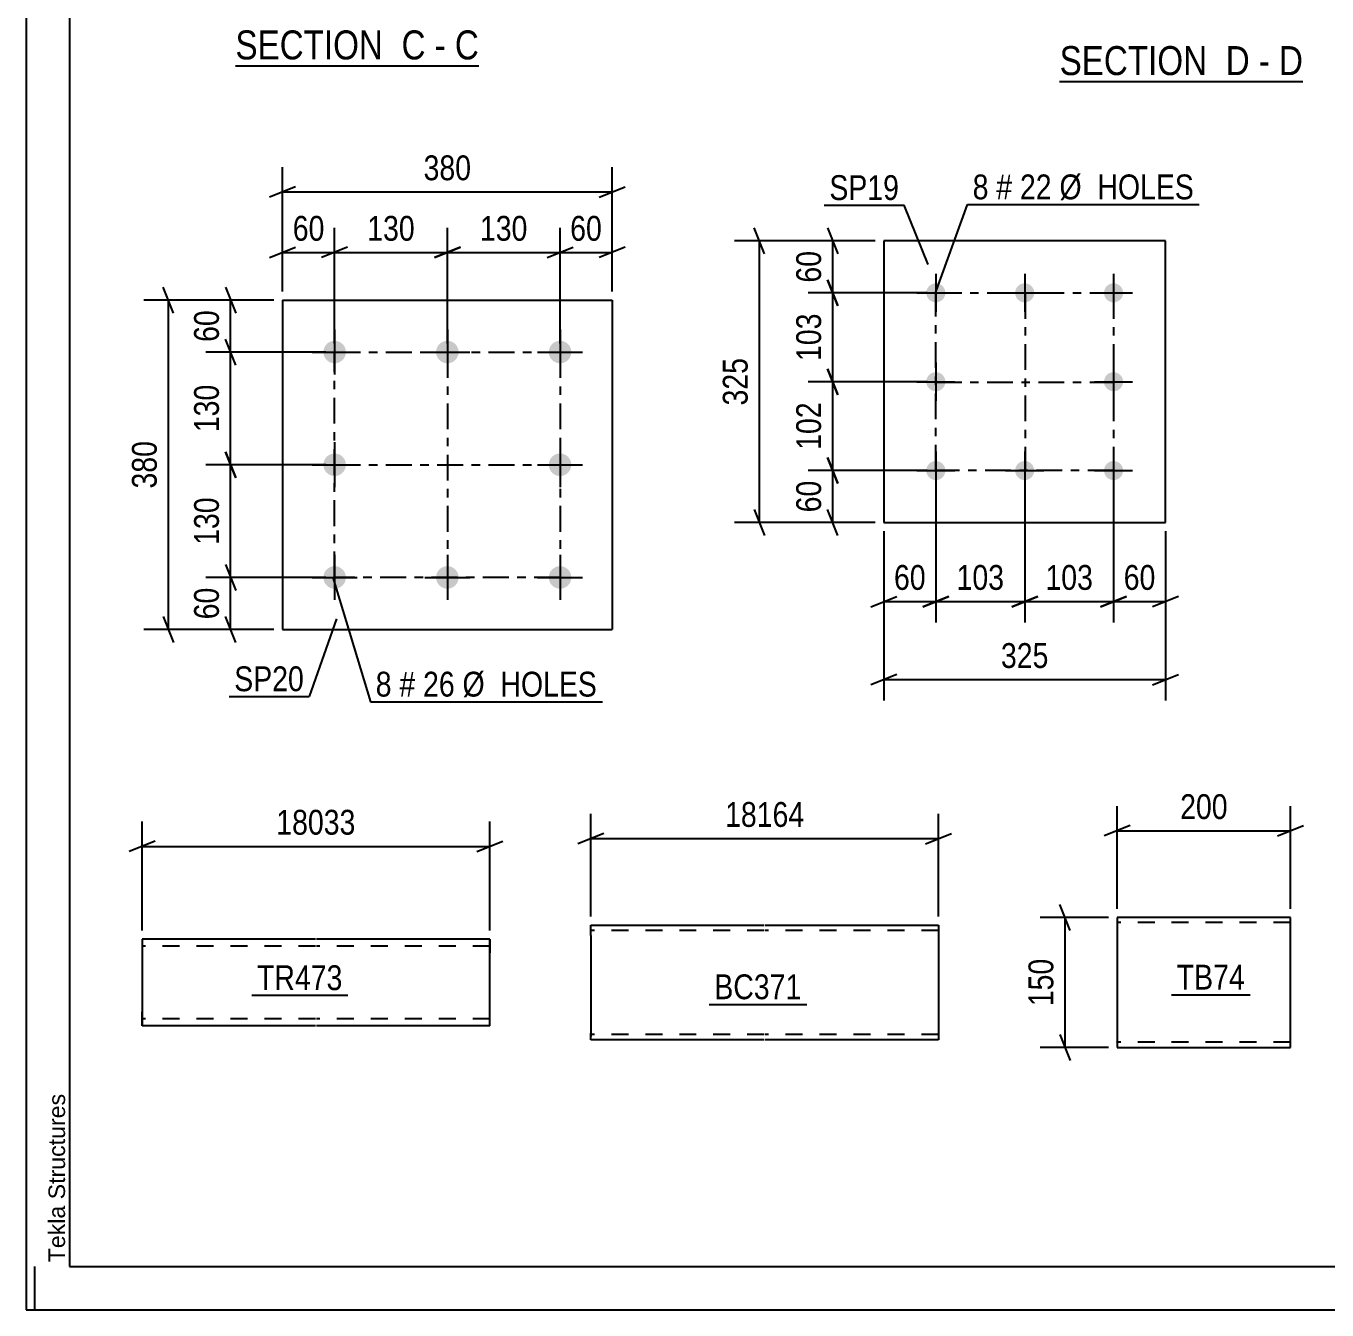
# Model space of a CAD drawing. Header units: millimetres. Extents: x 0 to 841, y 0 to 594.
# Drawn here: x 0 to 150.1, y 0 to 148.1 of the extents above; entities that cross this region are included whole.
import ezdxf

# ---------------------------------------------------------------- set-up
doc = ezdxf.new("R2010")
doc.units = ezdxf.units.MM
doc.linetypes.add('DXK_LINE_DOT2', pattern=[3.9198, 1.9599, -1.9599])
doc.linetypes.add('DXK_LINE_DOT3', pattern=[5.9187, 2.979, -0.9799, 0.9799, -0.9799])
doc.styles.add('Arial', font='ARIAL.TTF', dxfattribs={"height": 0.2})
doc.styles.add('Arial Narrow', font='ARIALN.TTF', dxfattribs={"height": 0.2})

# ---------------------------------------------------------------- blocks, each defined once
blk = doc.blocks.new('Unknown-318885092-1133')
at = {"color": 5, "linetype": 'Continuous'}
for p, q in [((0, 594), (0, 0)), ((5, 589), (5, 5)), ((1, 0), (1, 5)), ((5, 5), (836, 5)), ((0, 0), (841, 0))]:
    blk.add_line(p, q, dxfattribs=at)
at = {"color": 174, "linetype": 'Continuous', "style": 'Arial'}
blk.add_text('Tekla Structures', height=1.9102, rotation=90, dxfattribs=at).set_placement((4.5, 5.5))
blk = doc.blocks.new('Unknown-318885092-13 - 6899')
at = {"color": 6, "linetype": 'Continuous'}
blk.add_line((24.16, 143.51), (52.23, 143.51), dxfattribs=at)
at = {"color": 0, "linetype": 'Continuous'}
for points in [[(42.27, 144.26), (42.27, 147.76), (24.16, 147.76), (24.16, 144.26)], [(46.09, 144.26), (46.09, 147.76), (43.32, 147.76), (43.32, 144.26)], [(48.42, 144.26), (48.42, 147.76), (47.14, 147.76), (47.14, 144.26)], [(52.23, 144.26), (52.23, 147.76), (49.47, 147.76), (49.47, 144.26)]]:
    blk.add_wipeout(points, dxfattribs=at)
at = {"color": 7, "linetype": 'Continuous', "style": 'Arial Narrow'}
for s, p in [('SECTION ', (24.16, 144.26)), ('C', (43.32, 144.26)), ('C', (49.47, 144.26)), ('-', (47.14, 144.26))]:
    blk.add_text(s, height=3.34, dxfattribs=at).set_placement(p)
blk = doc.blocks.new('Unknown-318885092-14 - 1571')
at = {"color": 6, "linetype": 'Continuous'}
blk.add_line((119.23, 141.7), (147.3, 141.7), dxfattribs=at)
at = {"color": 0, "linetype": 'Continuous'}
for points in [[(137.34, 142.45), (137.34, 145.95), (119.23, 145.95), (119.23, 142.45)], [(141.16, 142.45), (141.16, 145.95), (138.39, 145.95), (138.39, 142.45)], [(143.48, 142.45), (143.48, 145.95), (142.21, 145.95), (142.21, 142.45)], [(147.3, 142.45), (147.3, 145.95), (144.53, 145.95), (144.53, 142.45)]]:
    blk.add_wipeout(points, dxfattribs=at)
at = {"color": 7, "linetype": 'Continuous', "style": 'Arial Narrow'}
for s, p in [('SECTION ', (119.23, 142.45)), ('D', (138.39, 142.45)), ('D', (144.53, 142.45)), ('-', (142.21, 142.45))]:
    blk.add_text(s, height=3.34, dxfattribs=at).set_placement(p)
blk = doc.blocks.new('Bolt-318885092-6445 - 6411')
at = {"linetype": 'Continuous'}
for points in [[(104.95, 118.43, -1), (104.95, 116.23, -1)], [(115.2, 118.43, -1), (115.2, 116.23, -1)], [(125.45, 118.43, -1), (125.45, 116.23, -1)], [(104.95, 108.18, -1), (104.95, 105.98, -1)], [(125.45, 108.18, -1), (125.45, 105.98, -1)], [(104.95, 97.93, -1), (104.95, 95.73, -1)], [(115.2, 97.93, -1), (115.2, 95.73, -1)], [(125.45, 97.93, -1), (125.45, 95.73, -1)]]:
    blk.add_hatch(color=1, dxfattribs=at).paths.add_polyline_path(points)
at = {"color": 1, "linetype": 'Continuous'}
for p, q in [((104.95, 119.53), (104.95, 115.13)), ((115.2, 119.53), (115.2, 115.13)), ((125.45, 119.53), (125.45, 115.13)), ((102.75, 117.33), (107.15, 117.33)), ((113, 117.33), (117.4, 117.33)), ((123.25, 117.33), (127.65, 117.33)), ((104.95, 109.28), (104.95, 104.88)), ((125.45, 109.28), (125.45, 104.88)), ((102.75, 107.08), (107.15, 107.08)), ((123.25, 107.08), (127.65, 107.08)), ((104.95, 99.03), (104.95, 94.63)), ((115.2, 99.03), (115.2, 94.63)), ((125.45, 99.03), (125.45, 94.63)), ((102.75, 96.83), (107.15, 96.83)), ((113, 96.83), (117.4, 96.83)), ((123.25, 96.83), (127.65, 96.83))]:
    blk.add_line(p, q, dxfattribs=at)
blk = doc.blocks.new('Part-318885092-6450 - 6411')
at = {"color": 2, "linetype": 'Continuous'}
for p, q in [((98.95, 123.33), (98.95, 90.83)), ((131.45, 123.33), (98.95, 123.33)), ((131.45, 90.83), (131.45, 123.33)), ((98.95, 90.83), (131.45, 90.83))]:
    blk.add_line(p, q, dxfattribs=at)
blk = doc.blocks.new('Part-318885092-6588 - 6584')
at = {"color": 2, "linetype": 'Continuous'}
for p, q in [((145.87, 45.28), (125.87, 45.28)), ((125.87, 45.28), (125.87, 30.38)), ((145.87, 31.48), (145.87, 45.28)), ((125.87, 30.38), (125.87, 30.28)), ((125.87, 30.28), (145.87, 30.28)), ((145.87, 30.28), (145.87, 31.48))]:
    blk.add_line(p, q, dxfattribs=at)
at = {"color": 7, "linetype": 'DXK_LINE_DOT2'}
for p, q in [((145.87, 44.68), (125.87, 44.68)), ((125.87, 30.88), (125.87, 30.93)), ((145.87, 30.88), (125.87, 30.88)), ((145.87, 30.93), (145.87, 31.25)), ((145.87, 30.88), (145.87, 30.93))]:
    blk.add_line(p, q, dxfattribs=at)
blk = doc.blocks.new('Part-318885092-6656 - 6617')
at = {"color": 2, "linetype": 'Continuous'}
for p, q in [((29.6, 116.5), (29.6, 78.5)), ((29.6, 116.5), (67.6, 116.5)), ((67.6, 116.5), (67.6, 78.5)), ((29.6, 78.5), (67.6, 78.5))]:
    blk.add_line(p, q, dxfattribs=at)
blk = doc.blocks.new('Bolt-318885092-6651 - 6617')
at = {"linetype": 'Continuous'}
for points in [[(35.6, 111.8, -1), (35.6, 109.2, -1)], [(48.6, 111.8, -1), (48.6, 109.2, -1)], [(61.6, 111.8, -1), (61.6, 109.2, -1)], [(35.6, 98.8, -1), (35.6, 96.2, -1)], [(61.6, 98.8, -1), (61.6, 96.2, -1)], [(35.6, 85.8, -1), (35.6, 83.2, -1)], [(48.6, 85.8, -1), (48.6, 83.2, -1)], [(61.6, 85.8, -1), (61.6, 83.2, -1)]]:
    blk.add_hatch(color=1, dxfattribs=at).paths.add_polyline_path(points)
at = {"color": 1, "linetype": 'Continuous'}
for p, q in [((35.6, 113.1), (35.6, 107.9)), ((48.6, 113.1), (48.6, 107.9)), ((61.6, 113.1), (61.6, 107.9)), ((33, 110.5), (38.2, 110.5)), ((46, 110.5), (51.2, 110.5)), ((59, 110.5), (64.2, 110.5)), ((35.6, 100.1), (35.6, 94.9)), ((61.6, 100.1), (61.6, 94.9)), ((33, 97.5), (38.2, 97.5)), ((59, 97.5), (64.2, 97.5)), ((35.6, 87.1), (35.6, 81.9)), ((48.6, 87.1), (48.6, 81.9)), ((61.6, 87.1), (61.6, 81.9)), ((33, 84.5), (38.2, 84.5)), ((46, 84.5), (51.2, 84.5)), ((59, 84.5), (64.2, 84.5))]:
    blk.add_line(p, q, dxfattribs=at)
blk = doc.blocks.new('Part-318885092-6881 - 6876')
at = {"color": 2, "linetype": 'Continuous'}
for p, q in [((65.16, 43.18), (65.16, 44.38)), ((65.16, 44.38), (85.16, 44.38)), ((85.26, 44.38), (105.26, 44.38)), ((105.26, 44.38), (105.26, 44.29)), ((105.26, 44.29), (105.26, 43.18)), ((65.16, 43.18), (65.16, 31.92)), ((105.26, 43.18), (105.26, 31.18)), ((65.16, 31.28), (65.16, 31.92)), ((65.16, 31.18), (65.16, 31.28)), ((85.16, 31.18), (65.16, 31.18)), ((105.26, 31.18), (85.26, 31.18))]:
    blk.add_line(p, q, dxfattribs=at)
at = {"color": 7, "linetype": 'DXK_LINE_DOT2'}
for p, q in [((85.16, 43.78), (65.16, 43.78)), ((105.26, 43.78), (85.26, 43.78)), ((105.26, 44.03), (105.26, 43.18)), ((65.16, 31.92), (65.16, 31.54)), ((65.16, 31.78), (65.16, 31.83)), ((85.16, 31.78), (65.16, 31.78)), ((105.26, 31.78), (85.26, 31.78)), ((105.26, 31.83), (105.26, 31.92)), ((105.26, 31.78), (105.26, 31.83)), ((105.26, 31.78), (105.26, 31.83))]:
    blk.add_line(p, q, dxfattribs=at)
blk = doc.blocks.new('Part-318885092-2173 - 2169')
at = {"color": 2, "linetype": 'Continuous'}
for p, q in [((13.39, 42.78), (13.39, 41.18)), ((33.39, 42.78), (13.39, 42.78)), ((53.49, 42.78), (33.49, 42.78)), ((53.49, 42.78), (53.49, 41.18)), ((13.39, 41.18), (13.39, 34.38)), ((53.49, 32.78), (53.49, 41.18)), ((13.39, 32.78), (13.39, 34.38)), ((33.39, 32.78), (13.39, 32.78)), ((53.49, 32.78), (33.49, 32.78))]:
    blk.add_line(p, q, dxfattribs=at)
at = {"color": 7, "linetype": 'DXK_LINE_DOT2'}
for p, q in [((13.39, 42.66), (13.39, 32.91)), ((53.49, 41.18), (53.49, 42.66)), ((33.39, 41.98), (13.39, 41.98)), ((53.49, 41.98), (33.49, 41.98)), ((13.39, 33.82), (13.39, 34.08)), ((13.39, 33.58), (13.39, 33.82)), ((13.39, 33.65), (13.39, 33.58)), ((33.39, 33.58), (13.39, 33.58)), ((53.49, 33.58), (33.49, 33.58)), ((53.49, 33.58), (53.49, 33.65))]:
    blk.add_line(p, q, dxfattribs=at)
blk = doc.blocks.new('Rectangle-318885092-6537 - 6411')
at = {"color": 1, "linetype": 'DXK_LINE_DOT3'}
blk.add_lwpolyline([(104.95, 117.33), (125.45, 117.33), (125.45, 96.83), (104.95, 96.83), (104.95, 117.33)], close=True, dxfattribs=at)
blk = doc.blocks.new('Rectangle-318885092-6743 - 6617')
at = {"color": 1, "linetype": 'DXK_LINE_DOT3'}
blk.add_lwpolyline([(35.6, 110.5), (61.6, 110.5), (61.6, 84.5), (35.6, 84.5), (35.6, 110.5)], close=True, dxfattribs=at)
blk = doc.blocks.new('Line-318885092-6523 - 6411')
at = {"color": 1, "linetype": 'DXK_LINE_DOT3'}
blk.add_line((115.25, 117.33), (115.25, 96.83), dxfattribs=at)
blk = doc.blocks.new('Line-318885092-6729 - 6617')
at = {"color": 1, "linetype": 'DXK_LINE_DOT3'}
blk.add_line((48.6, 110.5), (48.6, 84.5), dxfattribs=at)
blk = doc.blocks.new('Line-318885092-6530 - 6411')
at = {"color": 1, "linetype": 'DXK_LINE_DOT3'}
blk.add_line((104.95, 107.03), (125.45, 107.03), dxfattribs=at)
blk = doc.blocks.new('Line-318885092-6736 - 6617')
at = {"color": 1, "linetype": 'DXK_LINE_DOT3'}
blk.add_line((35.6, 97.5), (61.6, 97.5), dxfattribs=at)
blk = doc.blocks.new('StraightDimension-318885092-6463 - 6411')
at = {"color": 7, "linetype": 'Continuous'}
for p, q in [((104.95, 95.83), (104.95, 79.32)), ((98.95, 89.83), (98.95, 79.32)), ((97.45, 81.12), (100.45, 82.32)), ((98.95, 81.72), (104.95, 81.72)), ((106.45, 82.32), (103.45, 81.12))]:
    blk.add_line(p, q, dxfattribs=at)
at = {"color": 0}
blk.add_wipeout([(104.38, 82.47), (104.38, 86.67), (99.52, 86.67), (99.52, 82.47)], dxfattribs=at)
at = {"color": 3, "style": 'Arial Narrow'}
blk.add_text('60', height=2.863, dxfattribs=at).set_placement((100.12, 83.07))
blk = doc.blocks.new('StraightDimension-318885092-6473 - 6411')
at = {"color": 7, "linetype": 'Continuous'}
for p, q in [((125.45, 95.83), (125.45, 79.32)), ((131.45, 89.83), (131.45, 79.32)), ((123.95, 81.12), (126.95, 82.32)), ((125.45, 81.72), (131.45, 81.72)), ((132.95, 82.32), (129.95, 81.12))]:
    blk.add_line(p, q, dxfattribs=at)
at = {"color": 0}
blk.add_wipeout([(130.88, 82.47), (130.88, 86.67), (126.02, 86.67), (126.02, 82.47)], dxfattribs=at)
at = {"color": 3, "style": 'Arial Narrow'}
blk.add_text('60', height=2.863, dxfattribs=at).set_placement((126.62, 83.07))
blk = doc.blocks.new('StraightDimension-318885092-9915 - 6411')
at = {"color": 7, "linetype": 'Continuous'}
for p, q in [((92.46, 108.58), (93.66, 105.58)), ((103.95, 107.08), (90.21, 107.08)), ((93.06, 96.83), (93.06, 107.08)), ((93.66, 95.33), (92.46, 98.33)), ((103.95, 96.83), (90.21, 96.83))]:
    blk.add_line(p, q, dxfattribs=at)
at = {"color": 0}
blk.add_wipeout([(92.31, 105.3), (88.11, 105.3), (88.11, 98.62), (92.31, 98.62)], dxfattribs=at)
at = {"color": 3, "style": 'Arial Narrow'}
blk.add_text('102', height=2.863, rotation=90.0002, dxfattribs=at).set_placement((91.71, 99.22))
blk = doc.blocks.new('StraightDimension-318885092-6452 - 6411')
at = {"color": 7, "linetype": 'Continuous'}
for p, q in [((85.19, 121.83), (83.99, 124.83)), ((97.95, 123.33), (81.74, 123.33)), ((84.59, 90.83), (84.59, 123.33)), ((83.99, 92.33), (85.19, 89.33)), ((97.95, 90.83), (81.74, 90.83))]:
    blk.add_line(p, q, dxfattribs=at)
at = {"color": 0}
blk.add_wipeout([(83.84, 110.43), (79.64, 110.43), (79.64, 103.74), (83.84, 103.74)], dxfattribs=at)
at = {"color": 3, "style": 'Arial Narrow'}
blk.add_text('325', height=2.863, rotation=90.0002, dxfattribs=at).set_placement((83.24, 104.34))
blk = doc.blocks.new('StraightDimension-318885092-6488 - 6411')
at = {"color": 7, "linetype": 'Continuous'}
for p, q in [((98.95, 89.83), (98.95, 70.31)), ((131.45, 89.83), (131.45, 70.31)), ((100.45, 73.31), (97.45, 72.11)), ((98.95, 72.71), (131.45, 72.71)), ((129.95, 72.11), (132.95, 73.31))]:
    blk.add_line(p, q, dxfattribs=at)
at = {"color": 0}
blk.add_wipeout([(118.54, 73.46), (118.54, 77.66), (111.86, 77.66), (111.86, 73.46)], dxfattribs=at)
at = {"color": 3, "style": 'Arial Narrow'}
blk.add_text('325', height=2.863, dxfattribs=at).set_placement((112.46, 74.06))
blk = doc.blocks.new('StraightDimension-318885092-6503 - 6411')
at = {"color": 7, "linetype": 'Continuous'}
for p, q in [((92.46, 98.33), (93.66, 95.33)), ((103.95, 96.83), (90.21, 96.83)), ((93.06, 90.83), (93.06, 96.83)), ((93.66, 89.33), (92.46, 92.33)), ((97.95, 90.83), (90.21, 90.83))]:
    blk.add_line(p, q, dxfattribs=at)
at = {"color": 0}
blk.add_wipeout([(92.31, 96.26), (88.11, 96.26), (88.11, 91.41), (92.31, 91.41)], dxfattribs=at)
at = {"color": 3, "style": 'Arial Narrow'}
blk.add_text('60', height=2.863, rotation=90.0002, dxfattribs=at).set_placement((91.71, 92.01))
blk = doc.blocks.new('StraightDimension-318885092-6513 - 6411')
at = {"color": 7, "linetype": 'Continuous'}
for p, q in [((92.46, 124.83), (93.66, 121.83)), ((97.95, 123.33), (90.21, 123.33)), ((93.06, 117.33), (93.06, 123.33)), ((93.66, 115.83), (92.46, 118.83)), ((103.95, 117.33), (90.21, 117.33))]:
    blk.add_line(p, q, dxfattribs=at)
at = {"color": 0}
blk.add_wipeout([(92.31, 122.76), (88.11, 122.76), (88.11, 117.91), (92.31, 117.91)], dxfattribs=at)
at = {"color": 3, "style": 'Arial Narrow'}
blk.add_text('60', height=2.863, rotation=90.0002, dxfattribs=at).set_placement((91.71, 118.51))
blk = doc.blocks.new('StraightDimension-318885092-9893 - 6411')
at = {"color": 7, "linetype": 'Continuous'}
for p, q in [((104.95, 95.83), (104.95, 79.32)), ((115.2, 95.83), (115.2, 79.32)), ((103.45, 81.12), (106.45, 82.32)), ((104.95, 81.72), (115.2, 81.72)), ((116.7, 82.32), (113.7, 81.12))]:
    blk.add_line(p, q, dxfattribs=at)
at = {"color": 0}
blk.add_wipeout([(113.42, 82.47), (113.42, 86.67), (106.74, 86.67), (106.74, 82.47)], dxfattribs=at)
at = {"color": 3, "style": 'Arial Narrow'}
blk.add_text('103', height=2.863, dxfattribs=at).set_placement((107.34, 83.07))
blk = doc.blocks.new('StraightDimension-318885092-9895 - 6411')
at = {"color": 7, "linetype": 'Continuous'}
for p, q in [((115.2, 95.83), (115.2, 79.32)), ((125.45, 95.83), (125.45, 79.32)), ((113.7, 81.12), (116.7, 82.32)), ((115.2, 81.72), (125.45, 81.72)), ((126.95, 82.32), (123.95, 81.12))]:
    blk.add_line(p, q, dxfattribs=at)
at = {"color": 0}
blk.add_wipeout([(123.67, 82.47), (123.67, 86.67), (116.99, 86.67), (116.99, 82.47)], dxfattribs=at)
at = {"color": 3, "style": 'Arial Narrow'}
blk.add_text('103', height=2.863, dxfattribs=at).set_placement((117.59, 83.07))
blk = doc.blocks.new('StraightDimension-318885092-9917 - 6411')
at = {"color": 7, "linetype": 'Continuous'}
for p, q in [((92.46, 118.83), (93.66, 115.83)), ((103.95, 117.33), (90.21, 117.33)), ((93.06, 107.08), (93.06, 117.33)), ((93.66, 105.58), (92.46, 108.58)), ((103.95, 107.08), (90.21, 107.08))]:
    blk.add_line(p, q, dxfattribs=at)
at = {"color": 0}
blk.add_wipeout([(92.31, 115.55), (88.11, 115.55), (88.11, 108.87), (92.31, 108.87)], dxfattribs=at)
at = {"color": 3, "style": 'Arial Narrow'}
blk.add_text('103', height=2.863, rotation=90.0002, dxfattribs=at).set_placement((91.71, 109.47))
blk = doc.blocks.new('StraightDimension-318885092-6591 - 6584')
at = {"color": 7, "linetype": 'Continuous'}
for p, q in [((120.45, 43.78), (119.25, 46.78)), ((124.87, 45.28), (117, 45.28)), ((119.85, 30.28), (119.85, 45.28)), ((119.25, 31.78), (120.45, 28.78)), ((124.87, 30.28), (117, 30.28))]:
    blk.add_line(p, q, dxfattribs=at)
at = {"color": 0}
blk.add_wipeout([(119.1, 41.13), (114.9, 41.13), (114.9, 34.44), (119.1, 34.44)], dxfattribs=at)
at = {"color": 3, "style": 'Arial Narrow'}
blk.add_text('150', height=2.863, rotation=90.0002, dxfattribs=at).set_placement((118.5, 35.04))
blk = doc.blocks.new('StraightDimension-318885092-6602 - 6584')
at = {"color": 7, "linetype": 'Continuous'}
for p, q in [((125.87, 46.28), (125.87, 58.13)), ((145.87, 46.28), (145.87, 58.13)), ((127.37, 55.88), (124.37, 54.68)), ((144.37, 54.68), (147.37, 55.88)), ((125.87, 55.28), (145.87, 55.28))]:
    blk.add_line(p, q, dxfattribs=at)
at = {"color": 0}
blk.add_wipeout([(139.21, 56.03), (139.21, 60.23), (132.53, 60.23), (132.53, 56.03)], dxfattribs=at)
at = {"color": 3, "style": 'Arial Narrow'}
blk.add_text('200', height=2.863, dxfattribs=at).set_placement((133.13, 56.63))
blk = doc.blocks.new('StraightDimension-318885092-6658 - 6617')
at = {"color": 7, "linetype": 'Continuous'}
for p, q in [((29.6, 117.5), (29.6, 131.82)), ((67.6, 117.5), (67.6, 131.82)), ((31.1, 129.57), (28.1, 128.37)), ((66.1, 128.37), (69.1, 129.57)), ((29.6, 128.97), (67.6, 128.97))]:
    blk.add_line(p, q, dxfattribs=at)
at = {"color": 0}
blk.add_wipeout([(51.94, 129.72), (51.94, 133.92), (45.26, 133.92), (45.26, 129.72)], dxfattribs=at)
at = {"color": 3, "style": 'Arial Narrow'}
blk.add_text('380', height=2.863, dxfattribs=at).set_placement((45.86, 130.32))
blk = doc.blocks.new('StraightDimension-318885092-6669 - 6617')
at = {"color": 7, "linetype": 'Continuous'}
for p, q in [((61.6, 111.5), (61.6, 124.84)), ((67.6, 117.5), (67.6, 124.84)), ((60.1, 121.39), (63.1, 122.59)), ((61.6, 121.99), (67.6, 121.99)), ((69.1, 122.59), (66.1, 121.39))]:
    blk.add_line(p, q, dxfattribs=at)
at = {"color": 0}
blk.add_wipeout([(67.03, 122.74), (67.03, 126.94), (62.17, 126.94), (62.17, 122.74)], dxfattribs=at)
at = {"color": 3, "style": 'Arial Narrow'}
blk.add_text('60', height=2.863, dxfattribs=at).set_placement((62.77, 123.34))
blk = doc.blocks.new('StraightDimension-318885092-6679 - 6617')
at = {"color": 7, "linetype": 'Continuous'}
for p, q in [((29.6, 117.5), (29.6, 124.84)), ((35.6, 111.5), (35.6, 124.84)), ((28.1, 121.39), (31.1, 122.59)), ((29.6, 121.99), (35.6, 121.99)), ((37.1, 122.59), (34.1, 121.39))]:
    blk.add_line(p, q, dxfattribs=at)
at = {"color": 0}
blk.add_wipeout([(35.03, 122.74), (35.03, 126.94), (30.17, 126.94), (30.17, 122.74)], dxfattribs=at)
at = {"color": 3, "style": 'Arial Narrow'}
blk.add_text('60', height=2.863, dxfattribs=at).set_placement((30.77, 123.34))
blk = doc.blocks.new('StraightDimension-318885092-6694 - 6617')
at = {"color": 7, "linetype": 'Continuous'}
for p, q in [((17.03, 115), (15.83, 118)), ((28.6, 116.5), (13.58, 116.5)), ((16.43, 78.5), (16.43, 116.5)), ((15.83, 80), (17.03, 77)), ((28.6, 78.5), (13.58, 78.5))]:
    blk.add_line(p, q, dxfattribs=at)
at = {"color": 0}
blk.add_wipeout([(15.68, 100.84), (11.48, 100.84), (11.48, 94.16), (15.68, 94.16)], dxfattribs=at)
at = {"color": 3, "style": 'Arial Narrow'}
blk.add_text('380', height=2.863, rotation=90.0002, dxfattribs=at).set_placement((15.08, 94.76))
blk = doc.blocks.new('StraightDimension-318885092-6705 - 6617')
at = {"color": 7, "linetype": 'Continuous'}
for p, q in [((23, 118), (24.2, 115)), ((28.6, 116.5), (20.75, 116.5)), ((23.6, 110.5), (23.6, 116.5)), ((24.2, 109), (23, 112)), ((34.6, 110.5), (20.75, 110.5))]:
    blk.add_line(p, q, dxfattribs=at)
at = {"color": 0}
blk.add_wipeout([(22.85, 115.93), (18.65, 115.93), (18.65, 111.07), (22.85, 111.07)], dxfattribs=at)
at = {"color": 3, "style": 'Arial Narrow'}
blk.add_text('60', height=2.863, rotation=90.0002, dxfattribs=at).set_placement((22.25, 111.67))
blk = doc.blocks.new('StraightDimension-318885092-6715 - 6617')
at = {"color": 7, "linetype": 'Continuous'}
for p, q in [((23, 86), (24.2, 83)), ((34.6, 84.5), (20.75, 84.5)), ((23.6, 78.5), (23.6, 84.5)), ((24.2, 77), (23, 80)), ((28.6, 78.5), (20.75, 78.5))]:
    blk.add_line(p, q, dxfattribs=at)
at = {"color": 0}
blk.add_wipeout([(22.85, 83.93), (18.65, 83.93), (18.65, 79.07), (22.85, 79.07)], dxfattribs=at)
at = {"color": 3, "style": 'Arial Narrow'}
blk.add_text('60', height=2.863, rotation=90.0002, dxfattribs=at).set_placement((22.25, 79.67))
blk = doc.blocks.new('StraightDimension-318885092-9849 - 6617')
at = {"color": 7, "linetype": 'Continuous'}
for p, q in [((35.6, 111.5), (35.6, 124.84)), ((48.6, 111.5), (48.6, 124.84)), ((37.1, 122.59), (34.1, 121.39)), ((35.6, 121.99), (48.6, 121.99)), ((47.1, 121.39), (50.1, 122.59))]:
    blk.add_line(p, q, dxfattribs=at)
at = {"color": 0}
blk.add_wipeout([(45.44, 122.74), (45.44, 126.94), (38.76, 126.94), (38.76, 122.74)], dxfattribs=at)
at = {"color": 3, "style": 'Arial Narrow'}
blk.add_text('130', height=2.863, dxfattribs=at).set_placement((39.36, 123.34))
blk = doc.blocks.new('StraightDimension-318885092-9851 - 6617')
at = {"color": 7, "linetype": 'Continuous'}
for p, q in [((48.6, 111.5), (48.6, 124.84)), ((61.6, 111.5), (61.6, 124.84)), ((50.1, 122.59), (47.1, 121.39)), ((48.6, 121.99), (61.6, 121.99)), ((60.1, 121.39), (63.1, 122.59))]:
    blk.add_line(p, q, dxfattribs=at)
at = {"color": 0}
blk.add_wipeout([(58.44, 122.74), (58.44, 126.94), (51.76, 126.94), (51.76, 122.74)], dxfattribs=at)
at = {"color": 3, "style": 'Arial Narrow'}
blk.add_text('130', height=2.863, dxfattribs=at).set_placement((52.36, 123.34))
blk = doc.blocks.new('StraightDimension-318885092-9871 - 6617')
at = {"color": 7, "linetype": 'Continuous'}
for p, q in [((24.2, 96), (23, 99)), ((34.6, 97.5), (20.75, 97.5)), ((23.6, 84.5), (23.6, 97.5)), ((23, 86), (24.2, 83)), ((34.6, 84.5), (20.75, 84.5))]:
    blk.add_line(p, q, dxfattribs=at)
at = {"color": 0}
blk.add_wipeout([(22.85, 94.34), (18.65, 94.34), (18.65, 87.66), (22.85, 87.66)], dxfattribs=at)
at = {"color": 3, "style": 'Arial Narrow'}
blk.add_text('130', height=2.863, rotation=90.0002, dxfattribs=at).set_placement((22.25, 88.26))
blk = doc.blocks.new('StraightDimension-318885092-9873 - 6617')
at = {"color": 7, "linetype": 'Continuous'}
for p, q in [((24.2, 109), (23, 112)), ((34.6, 110.5), (20.75, 110.5)), ((23.6, 97.5), (23.6, 110.5)), ((23, 99), (24.2, 96)), ((34.6, 97.5), (20.75, 97.5))]:
    blk.add_line(p, q, dxfattribs=at)
at = {"color": 0}
blk.add_wipeout([(22.85, 107.34), (18.65, 107.34), (18.65, 100.66), (22.85, 100.66)], dxfattribs=at)
at = {"color": 3, "style": 'Arial Narrow'}
blk.add_text('130', height=2.863, rotation=90.0002, dxfattribs=at).set_placement((22.25, 101.26))
blk = doc.blocks.new('StraightDimension-318885092-6885 - 6876')
at = {"color": 7, "linetype": 'Continuous'}
for p, q in [((65.16, 45.38), (65.16, 57.23)), ((105.26, 45.38), (105.26, 57.23)), ((66.66, 54.98), (63.66, 53.78)), ((65.16, 54.38), (105.26, 54.38)), ((103.76, 53.78), (106.76, 54.98))]:
    blk.add_line(p, q, dxfattribs=at)
at = {"color": 0}
blk.add_wipeout([(90.38, 55.13), (90.38, 59.33), (80.04, 59.33), (80.04, 55.13)], dxfattribs=at)
at = {"color": 3, "style": 'Arial Narrow'}
blk.add_text('18164', height=2.863, dxfattribs=at).set_placement((80.64, 55.73))
blk = doc.blocks.new('StraightDimension-318885092-2252 - 2169')
at = {"color": 7, "linetype": 'Continuous'}
for p, q in [((13.39, 43.78), (13.39, 56.33)), ((53.49, 43.78), (53.49, 56.33)), ((14.89, 54.08), (11.89, 52.88)), ((51.99, 52.88), (54.99, 54.08)), ((13.39, 53.48), (53.49, 53.48))]:
    blk.add_line(p, q, dxfattribs=at)
at = {"color": 0}
blk.add_wipeout([(38.61, 54.23), (38.61, 58.43), (28.27, 58.43), (28.27, 54.23)], dxfattribs=at)
at = {"color": 3, "style": 'Arial Narrow'}
blk.add_text('18033', height=2.863, dxfattribs=at).set_placement((28.87, 54.83))
blk = doc.blocks.new('Mark-318885092-6441 - 6411')
at = {"color": 0}
for points in [[(111.02, 128.12), (111.02, 131.12), (109.2, 131.12), (109.2, 128.12)], [(113.75, 128.12), (113.75, 131.12), (111.92, 131.12), (111.92, 128.12)], [(118.31, 128.12), (118.31, 131.12), (114.65, 131.12), (114.65, 128.12)], [(134.74, 128.12), (134.74, 131.12), (119.21, 131.12), (119.21, 128.12)]]:
    blk.add_wipeout(points, dxfattribs=at)
for points in [[(111.02, 128.12), (111.02, 131.12), (109.2, 131.12), (109.2, 128.12)], [(113.75, 128.12), (113.75, 131.12), (111.92, 131.12), (111.92, 128.12)], [(118.31, 128.12), (118.31, 131.12), (114.65, 131.12), (114.65, 128.12)], [(134.74, 128.12), (134.74, 131.12), (119.21, 131.12), (119.21, 128.12)]]:
    blk.add_wipeout(points, dxfattribs=at)
at = {"color": 7, "linetype": 'Continuous'}
for p, q in [((104.88, 117.21), (108.6, 127.52)), ((108.6, 127.52), (135.34, 127.52))]:
    blk.add_line(p, q, dxfattribs=at)
at = {"color": 3, "style": 'Arial Narrow'}
for s, height, p in [('8', 2.86, (109.2, 128.12)), ('#', 2.86, (111.92, 128.12)), ('22', 2.863, (114.65, 128.12)), ('Ø  HOLES', 2.863, (119.21, 128.12))]:
    blk.add_text(s, height=height, dxfattribs=at).set_placement(p)
blk = doc.blocks.new('Mark-318885092-6446 - 6411')
at = {"color": 0}
blk.add_wipeout([(100.7, 128.04), (100.7, 131.04), (92.67, 131.04), (92.67, 128.04)], dxfattribs=at)
blk.add_wipeout([(100.7, 128.04), (100.7, 131.04), (92.67, 131.04), (92.67, 128.04)], dxfattribs=at)
at = {"color": 30, "linetype": 'Continuous'}
for p in [(92.07, 127.44), (104.05, 120.61)]:
    blk.add_line(p, (101.3, 127.44), dxfattribs=at)
at = {"color": 3, "style": 'Arial Narrow'}
blk.add_text('SP19', height=2.863, dxfattribs=at).set_placement((92.67, 128.04))
blk = doc.blocks.new('Mark-318885092-6586 - 6584')
at = {"color": 0}
blk.add_wipeout([(140.59, 36.96), (140.59, 39.96), (132.74, 39.96), (132.74, 36.96)], dxfattribs=at)
blk.add_wipeout([(140.59, 36.96), (140.59, 39.96), (132.74, 39.96), (132.74, 36.96)], dxfattribs=at)
at = {"color": 30, "linetype": 'Continuous'}
blk.add_line((132.14, 36.36), (141.19, 36.36), dxfattribs=at)
at = {"color": 3, "style": 'Arial Narrow'}
blk.add_text('TB74', height=2.863, dxfattribs=at).set_placement((132.74, 36.96))
blk = doc.blocks.new('Mark-318885092-6647 - 6617')
at = {"color": 0}
for points in [[(42.17, 70.76), (42.17, 73.76), (40.34, 73.76), (40.34, 70.76)], [(44.9, 70.76), (44.9, 73.76), (43.07, 73.76), (43.07, 70.76)], [(49.45, 70.76), (49.45, 73.76), (45.8, 73.76), (45.8, 70.76)], [(65.88, 70.76), (65.88, 73.76), (50.35, 73.76), (50.35, 70.76)]]:
    blk.add_wipeout(points, dxfattribs=at)
for points in [[(42.17, 70.76), (42.17, 73.76), (40.34, 73.76), (40.34, 70.76)], [(44.9, 70.76), (44.9, 73.76), (43.07, 73.76), (43.07, 70.76)], [(49.45, 70.76), (49.45, 73.76), (45.8, 73.76), (45.8, 70.76)], [(65.88, 70.76), (65.88, 73.76), (50.35, 73.76), (50.35, 70.76)]]:
    blk.add_wipeout(points, dxfattribs=at)
at = {"color": 7, "linetype": 'Continuous'}
for p, q in [((35.39, 84.51), (39.74, 70.16)), ((39.74, 70.16), (66.48, 70.16))]:
    blk.add_line(p, q, dxfattribs=at)
at = {"color": 3, "style": 'Arial Narrow'}
for s, height, p in [('8', 2.86, (40.34, 70.76)), ('#', 2.86, (43.07, 70.76)), ('26', 2.863, (45.8, 70.76)), ('Ø  HOLES', 2.863, (50.35, 70.76))]:
    blk.add_text(s, height=height, dxfattribs=at).set_placement(p)
blk = doc.blocks.new('Mark-318885092-6652 - 6617')
at = {"color": 0}
blk.add_wipeout([(32.06, 71.38), (32.06, 74.38), (24.02, 74.38), (24.02, 71.38)], dxfattribs=at)
blk.add_wipeout([(32.06, 71.38), (32.06, 74.38), (24.02, 74.38), (24.02, 71.38)], dxfattribs=at)
at = {"color": 30, "linetype": 'Continuous'}
for p in [(35.83, 79.71), (23.42, 70.78)]:
    blk.add_line(p, (32.66, 70.78), dxfattribs=at)
at = {"color": 3, "style": 'Arial Narrow'}
blk.add_text('SP20', height=2.863, dxfattribs=at).set_placement((24.02, 71.38))
blk = doc.blocks.new('Mark-318885092-6879 - 6876')
at = {"color": 0}
blk.add_wipeout([(89.45, 35.85), (89.45, 38.85), (79.4, 38.85), (79.4, 35.85)], dxfattribs=at)
blk.add_wipeout([(89.45, 35.85), (89.45, 38.85), (79.4, 38.85), (79.4, 35.85)], dxfattribs=at)
at = {"color": 30, "linetype": 'Continuous'}
blk.add_line((78.8, 35.25), (90.05, 35.25), dxfattribs=at)
at = {"color": 3, "style": 'Arial Narrow'}
blk.add_text('BC371', height=2.863, dxfattribs=at).set_placement((79.4, 35.85))
blk = doc.blocks.new('Mark-318885092-2171 - 2169')
at = {"color": 0}
blk.add_wipeout([(36.51, 36.9), (36.51, 39.9), (26.65, 39.9), (26.65, 36.9)], dxfattribs=at)
blk.add_wipeout([(36.51, 36.9), (36.51, 39.9), (26.65, 39.9), (26.65, 36.9)], dxfattribs=at)
at = {"color": 30, "linetype": 'Continuous'}
blk.add_line((26.05, 36.3), (37.11, 36.3), dxfattribs=at)
at = {"color": 3, "style": 'Arial Narrow'}
blk.add_text('TR473', height=2.863, dxfattribs=at).set_placement((26.65, 36.9))

msp = doc.modelspace()

# ---------------------------------------------------------------- block references
for name in ['Unknown-318885092-1133', 'Part-318885092-6450 - 6411', 'Bolt-318885092-6445 - 6411', 'Rectangle-318885092-6537 - 6411', 'Line-318885092-6523 - 6411', 'Part-318885092-6656 - 6617', 'Bolt-318885092-6651 - 6617', 'Rectangle-318885092-6743 - 6617', 'Line-318885092-6729 - 6617', 'Line-318885092-6530 - 6411', 'Line-318885092-6736 - 6617', 'Part-318885092-6588 - 6584', 'Part-318885092-6881 - 6876', 'Part-318885092-2173 - 2169']:
    msp.add_blockref(name, (0, 0))

# ---------------------------------------------------------------- next in the draw order: block references
for name in ['Unknown-318885092-13 - 6899', 'Unknown-318885092-14 - 1571', 'StraightDimension-318885092-6658 - 6617', 'Mark-318885092-6441 - 6411', 'StraightDimension-318885092-6463 - 6411', 'StraightDimension-318885092-6473 - 6411', 'Mark-318885092-6647 - 6617', 'StraightDimension-318885092-6885 - 6876', 'StraightDimension-318885092-2252 - 2169', 'StraightDimension-318885092-6591 - 6584', 'Mark-318885092-2171 - 2169', 'Mark-318885092-6586 - 6584', 'Mark-318885092-6879 - 6876']:
    msp.add_blockref(name, (0, 0))

# ---------------------------------------------------------------- next in the draw order: block references
for name in ['StraightDimension-318885092-6679 - 6617', 'StraightDimension-318885092-6669 - 6617', 'StraightDimension-318885092-9915 - 6411', 'StraightDimension-318885092-6602 - 6584']:
    msp.add_blockref(name, (0, 0))

# ---------------------------------------------------------------- next in the draw order: block references
for name in ['StraightDimension-318885092-6452 - 6411', 'StraightDimension-318885092-6694 - 6617']:
    msp.add_blockref(name, (0, 0))

# ---------------------------------------------------------------- next in the draw order: block references
for name in ['StraightDimension-318885092-6513 - 6411', 'StraightDimension-318885092-6705 - 6617', 'StraightDimension-318885092-6488 - 6411', 'StraightDimension-318885092-6715 - 6617']:
    msp.add_blockref(name, (0, 0))

# ---------------------------------------------------------------- next in the draw order: block references
for name in ['Mark-318885092-6446 - 6411', 'StraightDimension-318885092-9849 - 6617', 'StraightDimension-318885092-9917 - 6411', 'StraightDimension-318885092-9871 - 6617', 'StraightDimension-318885092-6503 - 6411', 'Mark-318885092-6652 - 6617']:
    msp.add_blockref(name, (0, 0))

# ---------------------------------------------------------------- next in the draw order: block references
for name in ['StraightDimension-318885092-9851 - 6617', 'StraightDimension-318885092-9873 - 6617', 'StraightDimension-318885092-9893 - 6411']:
    msp.add_blockref(name, (0, 0))

# ---------------------------------------------------------------- next in the draw order: block references
msp.add_blockref('StraightDimension-318885092-9895 - 6411', (0, 0))

doc.saveas('drawing.dxf')
